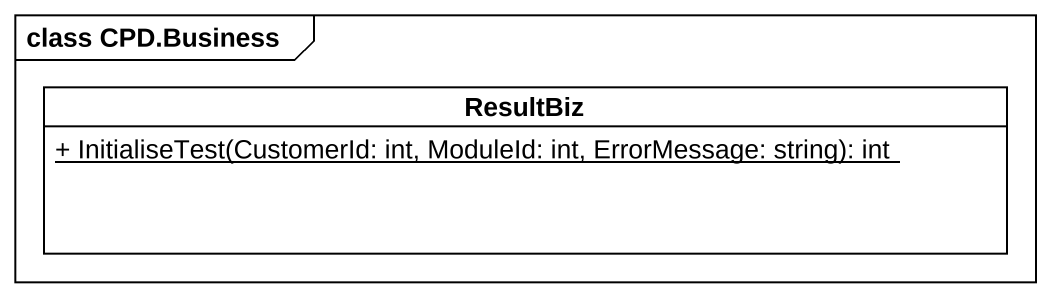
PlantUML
@startuml
mainframe class CPD.Business
hide circle
hide empty members
skinparam classAttributeIconSize 0
class ResultBiz {
  {static} + InitialiseTest(CustomerId: int, ModuleId: int, ErrorMessage: string): int
}
@enduml
